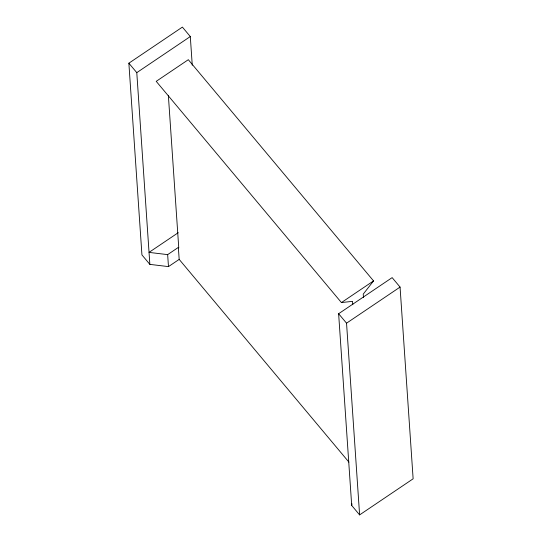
<?xml version="1.0" encoding="UTF-8"?>
<svg xmlns="http://www.w3.org/2000/svg" width="542" height="542" viewBox="0 0 542 542"><rect width="100%" height="100%" fill="white"/><g stroke="black" fill="none" stroke-linecap="round" stroke-linejoin="round"><path stroke-width="0.81" d="M351.697 505.449L338.628 313.723L392.144 277.626L400.064 287.084L413.133 478.803L359.61 514.9L351.697 505.449L351.975 503.775M352.767 304.712L352.537 301.345L341.426 302.572L156.211 81.347L188.318 59.695L373.54 280.912L363.242 294.123L363.472 297.497M178.23 232.701L149.036 252.389L167.654 254.625L178.359 247.403L179.178 259.388L168.474 266.61L149.856 264.374L141.936 254.916L128.867 63.197L182.39 27.1L190.303 36.551L192.261 65.243M149.856 264.374L136.787 72.648L190.303 36.551M341.426 302.572L373.54 280.912M359.61 514.9L346.541 323.181L400.064 287.084M128.867 63.197L136.787 72.648M338.628 313.723L346.541 323.181M178.359 247.403L178.758 247.877L168.352 95.297M179.178 259.388L348.919 462.123M167.654 254.625L168.474 266.61"/></g></svg>
